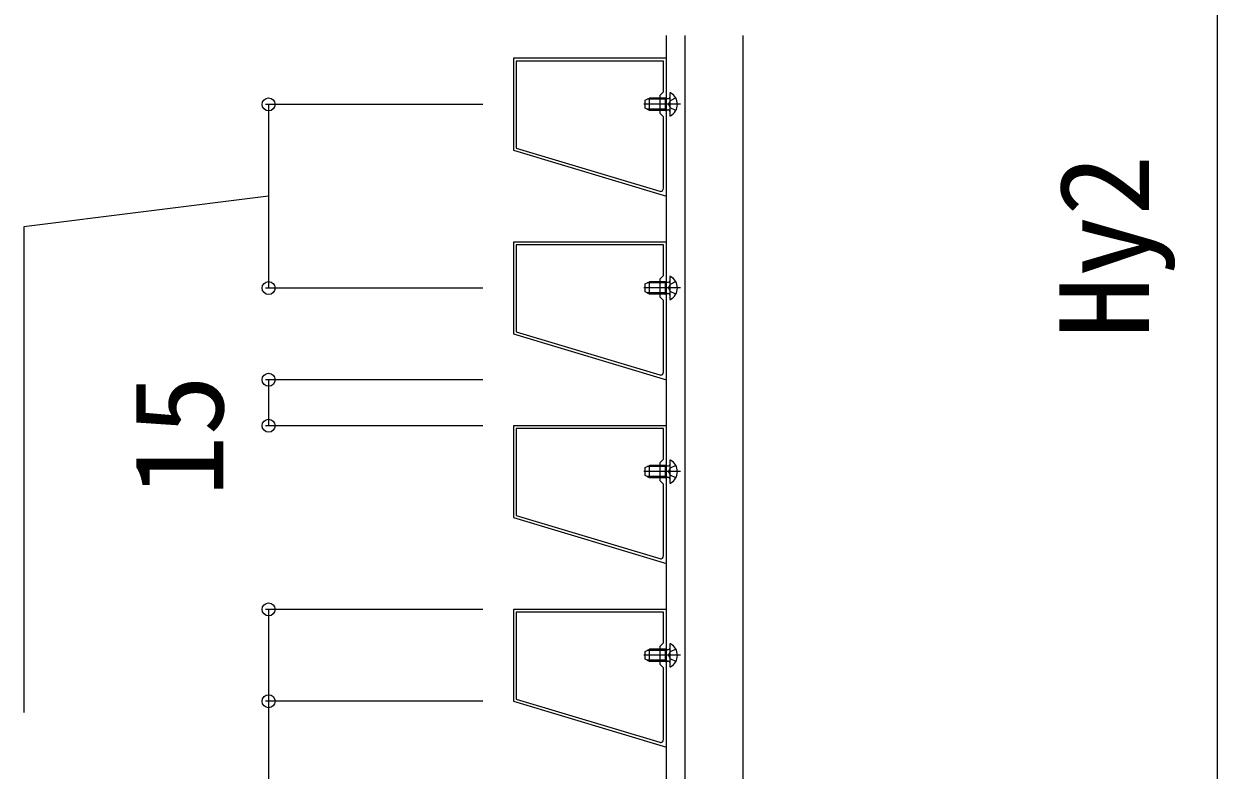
# Model space of a CAD drawing. Units: millimetres, scale not verified. Extents: x -1750 to 1750, y -2608 to 2592.
# Drawn here: x -1370 to -980, y 966 to 1209.8 of the extents above; entities that cross this region are included whole.
import ezdxf
from ezdxf.enums import TextEntityAlignment as Align

# ---------------------------------------------------------------- set-up
doc = ezdxf.new("R2010")
doc.units = ezdxf.units.MM
doc.header["$LTSCALE"] = 14
doc.layers.add('0-3_YKK_11', color=7, linetype='Continuous', lineweight=18)
for name, color, linetype in [('0-4_YKK_12', 2, 'Continuous'), ('0-5_YKK_13', 4, 'Continuous'), ('0-6_YKK_D', 6, 'Continuous')]:
    doc.layers.add(name, color=color, linetype=linetype)
doc.styles.add('ＭＳ ゴシック', font='')
doc.styles.get('ＭＳ ゴシック').set_extended_font_data('MS Gothic')

msp = doc.modelspace()

# ---------------------------------------------------------------- linework, layer by layer
at = {"layer": '0-3_YKK_11'}
for p, q in [((-1209.1, 1169.18), (-1162.19, 1155.1)), ((-1209.1, 1109.18), (-1162.19, 1095.1)), ((-1209.1, 1049.18), (-1162.19, 1035.1)), ((-1209.1, 989.18), (-1162.19, 975.1))]:
    msp.add_line(p, q, dxfattribs=at)
for points in [[(-1210, 1168.51), (-1160, 1153.51), (-1160, 1198.51), (-1210, 1198.51)], [(-1210, 1108.51), (-1160, 1093.51), (-1160, 1138.51), (-1210, 1138.51)], [(-1210, 1048.51), (-1160, 1033.51), (-1160, 1078.51), (-1210, 1078.51)], [(-1210, 988.51), (-1160, 973.51), (-1160, 1018.51), (-1210, 1018.51)]]:
    msp.add_lwpolyline(points, close=True, dxfattribs=at)
for points in [[(-1160.9, 1156.06), (-1160.9, 1179.41), (-1162, 1180.51), (-1162, 1186.51), (-1160.9, 1187.61), (-1160.9, 1197.61), (-1209.1, 1197.61), (-1209.1, 1169.18)], [(-1160.9, 1096.06), (-1160.9, 1119.41), (-1162, 1120.51), (-1162, 1126.51), (-1160.9, 1127.61), (-1160.9, 1137.61), (-1209.1, 1137.61), (-1209.1, 1109.18)], [(-1160.9, 1036.06), (-1160.9, 1059.41), (-1162, 1060.51), (-1162, 1066.51), (-1160.9, 1067.61), (-1160.9, 1077.61), (-1209.1, 1077.61), (-1209.1, 1049.18)], [(-1160.9, 976.06), (-1160.9, 999.41), (-1162, 1000.51), (-1162, 1006.51), (-1160.9, 1007.61), (-1160.9, 1017.61), (-1209.1, 1017.61), (-1209.1, 989.18)]]:
    msp.add_lwpolyline(points, dxfattribs=at)
for centre in [(-1161.9, 1156.06), (-1161.9, 1096.06), (-1161.9, 1036.06), (-1161.9, 976.06)]:
    msp.add_arc(centre, 1, 253.3007, 360, dxfattribs=at)
at = {"layer": '0-4_YKK_12'}
for p, q in [((-1160, 553.91), (-1160, 1206.01)), ((-1154, 1206.01), (-1154, 556.01)), ((-1135, 1206.01), (-1135, 556.01))]:
    msp.add_line(p, q, dxfattribs=at)
at = {"layer": '0-5_YKK_13'}
for p, q in [((-1158.9, 1187.1), (-1158.9, 1179.91)), ((-1155.4, 1183.51), (-1167.39, 1183.51)), ((-1166.9, 1184.81), (-1165.5, 1185.51)), ((-1166.9, 1182.21), (-1166.9, 1184.81)), ((-1165.5, 1181.51), (-1166.9, 1182.21)), ((-1160.3, 1185.13), (-1166.26, 1185.13)), ((-1160.3, 1181.89), (-1166.26, 1181.89)), ((-1160.3, 1185.51), (-1165.5, 1185.51)), ((-1165.5, 1181.51), (-1165.5, 1185.51)), ((-1160.3, 1181.51), (-1160.3, 1185.51)), ((-1160.3, 1185.51), (-1159.49, 1185.36)), ((-1160.3, 1185.13), (-1159.28, 1185.37)), ((-1160.3, 1181.89), (-1159.28, 1181.65)), ((-1159.36, 1183.51), (-1158.75, 1184.65)), ((-1159.36, 1183.51), (-1158.75, 1182.36)), ((-1156.93, 1185.56), (-1158.75, 1184.65)), ((-1156.93, 1181.46), (-1158.75, 1182.36)), ((-1160.3, 1181.51), (-1165.5, 1181.51)), ((-1160.3, 1181.51), (-1159.49, 1181.65)), ((-1158.9, 1127.1), (-1158.9, 1119.91)), ((-1155.4, 1123.51), (-1167.39, 1123.51)), ((-1166.9, 1124.81), (-1165.5, 1125.51)), ((-1166.9, 1122.21), (-1166.9, 1124.81)), ((-1160.3, 1125.13), (-1166.26, 1125.13)), ((-1160.3, 1125.51), (-1165.5, 1125.51)), ((-1165.5, 1121.51), (-1165.5, 1125.51)), ((-1160.3, 1121.51), (-1160.3, 1125.51)), ((-1160.3, 1125.51), (-1159.49, 1125.36)), ((-1160.3, 1125.13), (-1159.28, 1125.37)), ((-1159.36, 1123.51), (-1158.75, 1124.65)), ((-1159.36, 1123.51), (-1158.75, 1122.36)), ((-1156.93, 1125.56), (-1158.75, 1124.65)), ((-1165.5, 1121.51), (-1166.9, 1122.21)), ((-1160.3, 1121.89), (-1166.26, 1121.89)), ((-1160.3, 1121.51), (-1165.5, 1121.51)), ((-1160.3, 1121.89), (-1159.28, 1121.65)), ((-1160.3, 1121.51), (-1159.49, 1121.65)), ((-1156.93, 1121.46), (-1158.75, 1122.36)), ((-1166.9, 1064.81), (-1165.5, 1065.51)), ((-1166.9, 1062.21), (-1166.9, 1064.81)), ((-1160.3, 1065.13), (-1166.26, 1065.13)), ((-1160.3, 1065.51), (-1165.5, 1065.51)), ((-1165.5, 1061.51), (-1165.5, 1065.51)), ((-1160.3, 1061.51), (-1160.3, 1065.51)), ((-1160.3, 1065.51), (-1159.49, 1065.36)), ((-1160.3, 1065.13), (-1159.28, 1065.37)), ((-1158.9, 1067.1), (-1158.9, 1059.91)), ((-1156.93, 1065.56), (-1158.75, 1064.65)), ((-1155.4, 1063.51), (-1167.39, 1063.51)), ((-1165.5, 1061.51), (-1166.9, 1062.21)), ((-1160.3, 1061.89), (-1166.26, 1061.89)), ((-1160.3, 1061.51), (-1165.5, 1061.51)), ((-1160.3, 1061.89), (-1159.28, 1061.65)), ((-1160.3, 1061.51), (-1159.49, 1061.65)), ((-1159.36, 1063.51), (-1158.75, 1064.65)), ((-1159.36, 1063.51), (-1158.75, 1062.36)), ((-1156.93, 1061.46), (-1158.75, 1062.36)), ((-1158.9, 1007.1), (-1158.9, 999.91)), ((-1155.4, 1003.51), (-1167.39, 1003.51)), ((-1166.9, 1004.81), (-1165.5, 1005.51)), ((-1166.9, 1002.21), (-1166.9, 1004.81)), ((-1160.3, 1005.13), (-1166.26, 1005.13)), ((-1160.3, 1005.51), (-1165.5, 1005.51)), ((-1165.5, 1001.51), (-1165.5, 1005.51)), ((-1160.3, 1001.51), (-1160.3, 1005.51)), ((-1160.3, 1005.51), (-1159.49, 1005.36)), ((-1160.3, 1005.13), (-1159.28, 1005.37)), ((-1159.36, 1003.51), (-1158.75, 1004.65)), ((-1159.36, 1003.51), (-1158.75, 1002.36)), ((-1156.93, 1005.56), (-1158.75, 1004.65)), ((-1156.93, 1001.46), (-1158.75, 1002.36)), ((-1165.5, 1001.51), (-1166.9, 1002.21)), ((-1160.3, 1001.89), (-1166.26, 1001.89)), ((-1160.3, 1001.51), (-1165.5, 1001.51)), ((-1160.3, 1001.89), (-1159.28, 1001.65)), ((-1160.3, 1001.51), (-1159.49, 1001.65))]:
    msp.add_line(p, q, dxfattribs=at)
for centre, radius, start, end in [((-1159.4, 1185.86), 0.5, 259.909, 0), ((-1158.75, 1187.1), 0.154, 62.719, 180), ((-1160.6, 1183.51), 4.2, 297.281, 62.719), ((-1159.4, 1181.16), 0.5, 0, 100.091), ((-1158.75, 1179.91), 0.154, 180, 297.281), ((-1158.75, 1127.1), 0.154, 62.719, 180), ((-1160.6, 1123.51), 4.2, 297.281, 62.719), ((-1159.4, 1125.86), 0.5, 259.909, 0), ((-1159.4, 1121.16), 0.5, 0, 100.091), ((-1158.75, 1119.91), 0.154, 180, 297.281), ((-1159.4, 1065.86), 0.5, 259.909, 0), ((-1158.75, 1067.1), 0.154, 62.719, 180), ((-1160.6, 1063.51), 4.2, 297.281, 62.719), ((-1159.4, 1061.16), 0.5, 0, 100.091), ((-1158.75, 1059.91), 0.154, 180, 297.281), ((-1158.75, 1007.1), 0.154, 62.719, 180), ((-1160.6, 1003.51), 4.2, 297.281, 62.719), ((-1159.4, 1005.86), 0.5, 259.909, 0), ((-1159.4, 1001.16), 0.5, 0, 100.091), ((-1158.75, 999.91), 0.154, 180, 297.281)]:
    msp.add_arc(centre, radius, start, end, dxfattribs=at)
at = {"layer": '0-6_YKK_D'}
for p, q in [((-980, 1423.51), (-980, 886.01)), ((-1220, 1183.47), (-1291, 1183.47)), ((-1290, 1183.47), (-1290, 1123.47)), ((-1220, 1123.47), (-1291, 1123.47)), ((-1220, 1093.51), (-1291, 1093.51)), ((-1290, 1093.51), (-1290, 1078.51)), ((-1220, 1078.51), (-1291, 1078.51)), ((-1220, 1018.51), (-1291, 1018.51)), ((-1220, 988.51), (-1291, 988.51))]:
    msp.add_line(p, q, dxfattribs=at)
for points in [[(-1290, 1153.47), (-1370, 1143.44), (-1370, 984.85)], [(-1290, 1018.51), (-1290, 988.51), (-1290, 914.83)]]:
    msp.add_lwpolyline(points, dxfattribs=at)
for centre in [(-1290, 1183.47), (-1290, 1123.47), (-1290, 1093.51), (-1290, 1078.51), (-1290, 1018.51), (-1290, 988.51)]:
    msp.add_circle(centre, 2.12, dxfattribs=at)

# ---------------------------------------------------------------- texts
at = {"layer": '0-6_YKK_D', "style": 'ＭＳ ゴシック'}
for s, p in [('Hy2', (-993.5, 1107.14)), ('15', (-1296, 1055.33))]:
    msp.add_text(s, height=29.33, rotation=90, dxfattribs=at).set_placement(p, align=Align.BOTTOM_LEFT)

doc.saveas('drawing.dxf')
